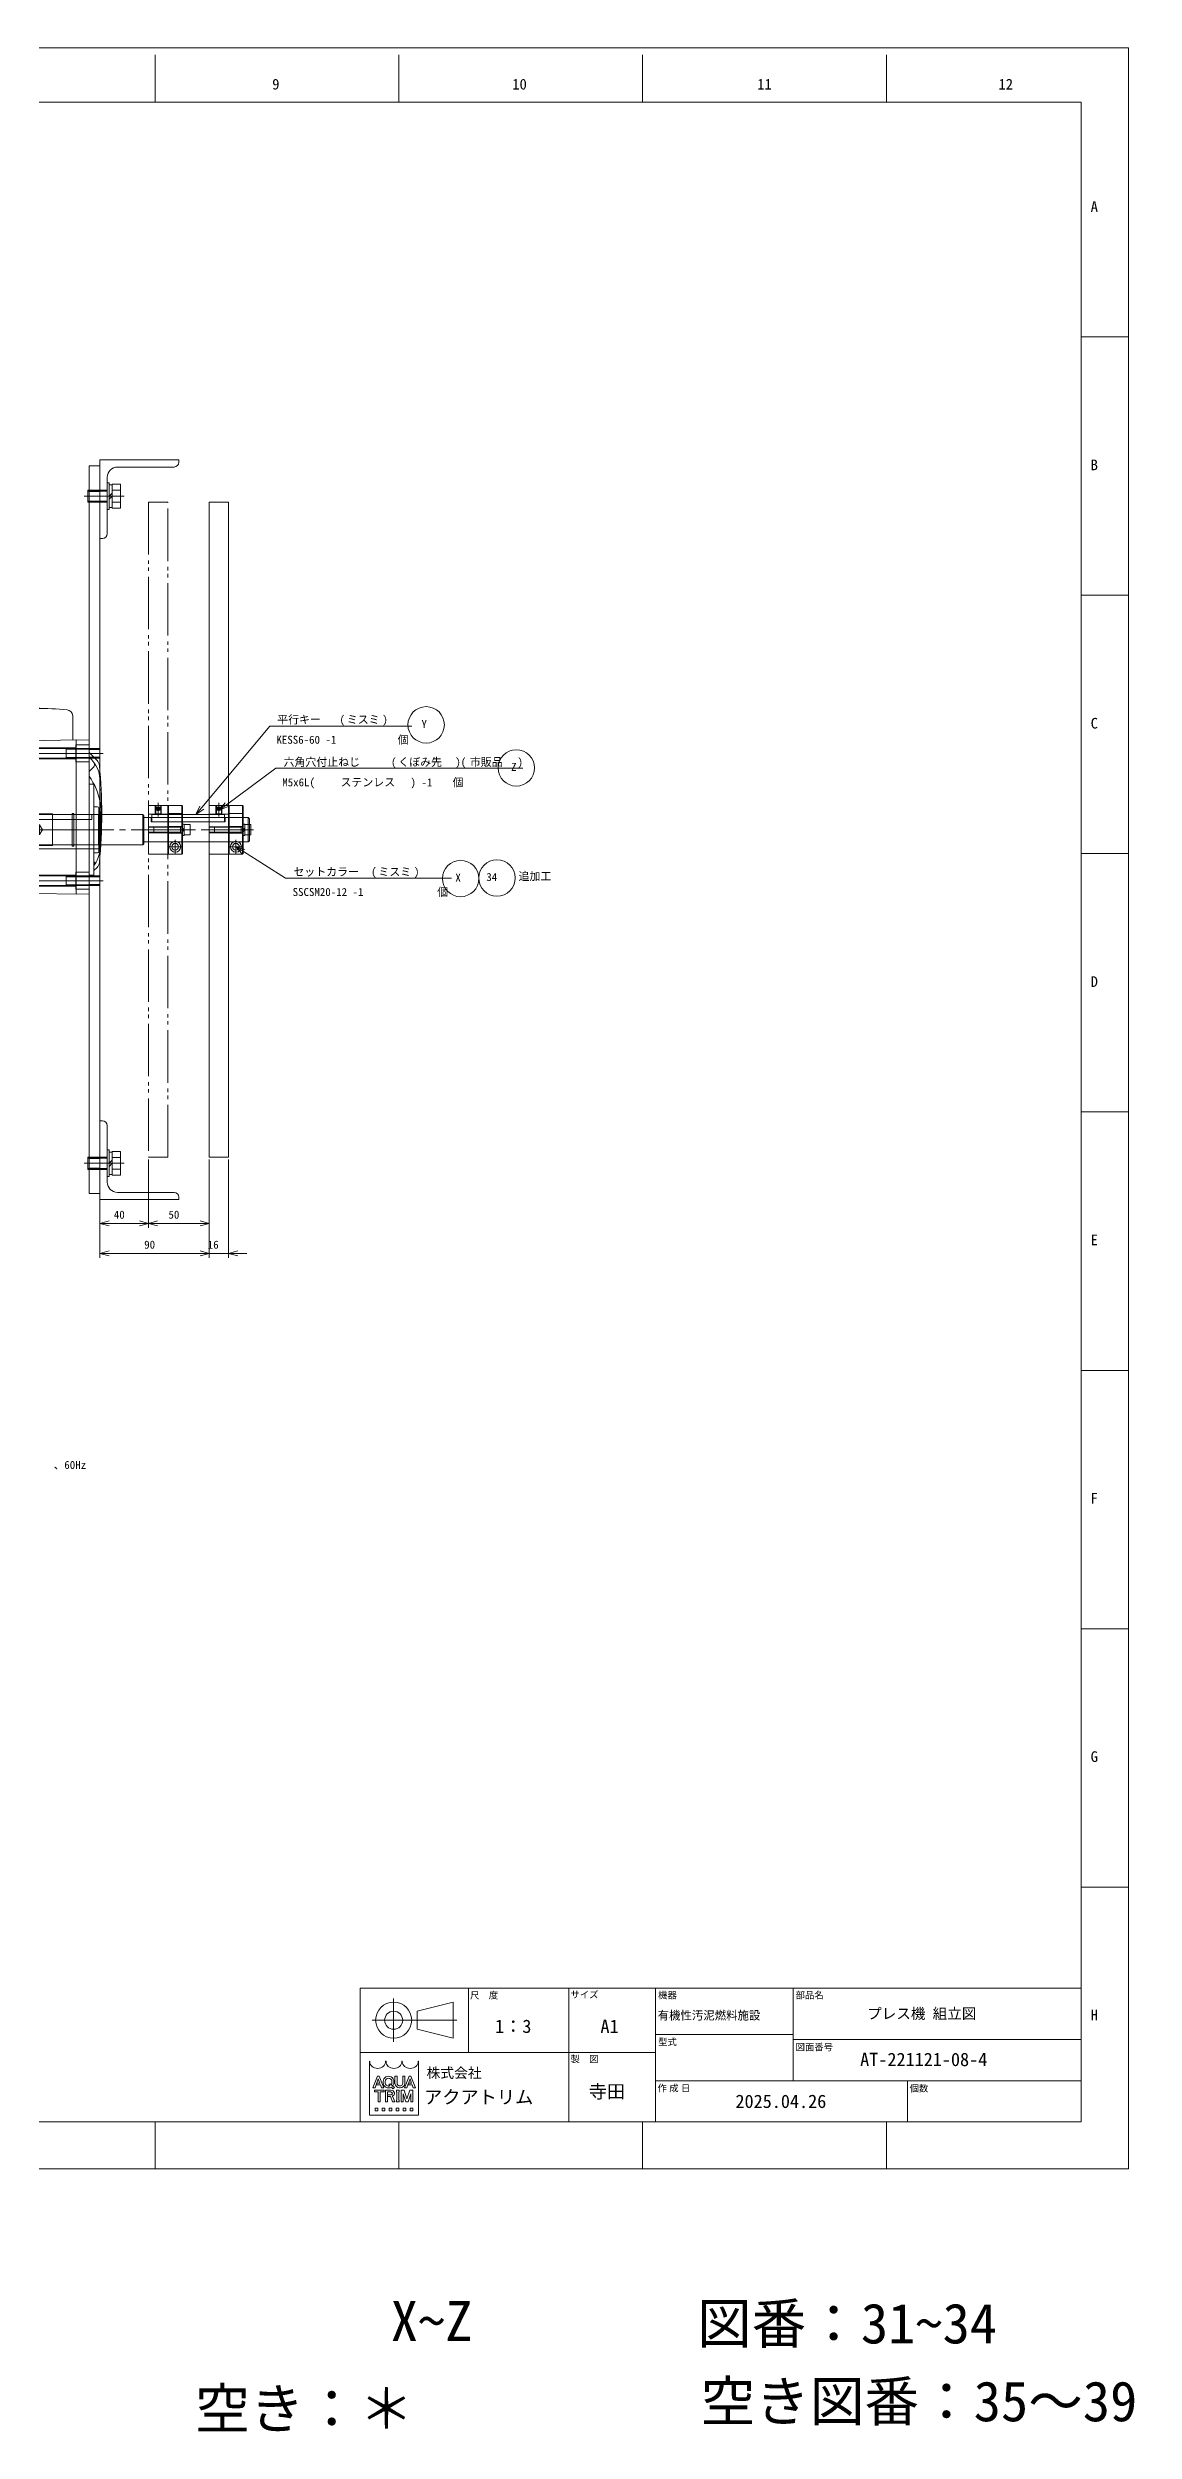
# Model space of a CAD drawing. Units: millimetres at full size. Extents: x -24503 to 24503, y -7436 to 7436.
# Drawn here: x -465 to 431, y 238 to 2203 of the extents above; entities that cross this region are included whole.
import ezdxf
from ezdxf.enums import TextEntityAlignment as Align

# ---------------------------------------------------------------- set-up
doc = ezdxf.new("R2010")
doc.units = ezdxf.units.MM
doc.header["$LTSCALE"] = 4.8
doc.linetypes.add('CHAIN2', pattern=[12, 9, -1, 1, -1])
doc.linetypes.add('DOUBLE_CHAIN2', pattern=[12.8, 9, -1, 0.6, -0.6, 0.6, -1])
for name, color, linetype, lineweight in [('0-0_90_FRAME', 2, 'Continuous', 9), ('0-1_91_BLANK', 6, 'Continuous', 9), ('0-2_08_DIM', 3, 'Continuous', 9), ('0-3_06_PHANTOM', 7, 'DOUBLE_CHAIN2', 9), ('0-4_0', 2, 'Continuous', 9), ('0-6_05_CENTER', 2, 'CHAIN2', 9), ('0-7_04_HIDDEN', 7, 'Continuous', 9), ('0-8_10_DRAFT', 1, 'Continuous', 9)]:
    doc.layers.add(name, color=color, linetype=linetype, lineweight=lineweight)
doc.layers.add('0-9_07_TEXT', color=2, linetype='Continuous')
doc.styles.add('ＭＳ ゴシック', font='')
doc.styles.add('ＭＳ Ｐゴシック', font='')
doc.styles.get('ＭＳ ゴシック').set_extended_font_data('MS Gothic')
doc.styles.get('ＭＳ Ｐゴシック').set_extended_font_data('MS PGothic')

# ---------------------------------------------------------------- blocks, each defined once
blk = doc.blocks.new('GM-SHYF-RH 0.2kW、1／30、200V、60Hzc_1_1')
at = {"layer": '0-4_0'}
for p, q in [((18.5, 52.991), (8, 52.808)), ((8, 52.808), (8, -73.808)), ((18.5, 53.009), (18.5, 48.5)), ((18.5, 53), (85.5, 51.831)), ((18.5, -64.887), (18.5, 49.509)), ((85.5, 51.831), (95, 51.831)), ((95, -59.282), (95, 51.831)), ((4, 33.687), (1.411, 31.098)), ((4, 37.5), (4, -37.5)), ((4, 37.5), (8, 37.5)), ((99, 33.687), (101.589, 31.098)), ((-2, 6.5), (-2, -32.5)), ((0, -18), (0, 18)), ((1, 19), (4, 19)), ((102, 19), (99, 19)), ((103, -18), (103, 18)), ((105, -32.5), (105, 7.009)), ((1, -19), (4, -19)), ((102, -19), (99, -19)), ((4, -37.5), (8, -37.5)), ((95, -37.491), (99, -37.491)), ((8, -63.687), (1.411, -57.098)), ((8, -48.015), (4.346, -51.668)), ((95, -48.015), (98.654, -51.668)), ((95, -63.687), (101.589, -57.098)), ((19.25, -74.004), (8, -73.808)), ((18.5, -74.017), (18.5, -64.887)), ((18.5, -74.017), (18.5, -69.509)), ((18.5, -74.017), (85.5, -72.848)), ((21.5, -73.965), (21.5, -93.939)), ((81.5, -72.918), (81.5, -93.939)), ((54, -99.99), (54, -100.5))]:
    blk.add_line(p, q, dxfattribs=at)
for points in [[(95, 37.491), (99, 37.491), (99, -37.491)], [(85.5, -72.848), (95, -72.848), (95, -59.282)], [(49, -99.99), (49, -100.5), (54, -100.5)]]:
    blk.add_lwpolyline(points, dxfattribs=at)
for centre, radius, start, end in [((398.1, -13), 400.6, 174.25632, 180), ((24, 14.5), 25, 143.1301, 174.26983), ((6.078, 26.431), 6.6, 135, 174.25632), ((6.468, 27.79), 3, 145.3407, 214.6593), ((79, 14.5), 25, 5.73017, 36.8699), ((96.532, 27.79), 3, 325.3407, 34.6593), ((96.922, 26.431), 6.6, 5.74368, 45), ((-295.1, -13), 400.6, 0, 5.74368), ((-1.5, 6.5), 0.5, 90, 180), ((51.5, -13), 53.5, 164.28414, 215.60164), ((-1.5, 7.5), 0.5, 270, 0), ((399, 7), 400, 178.56802, 179.92847), ((1, 18), 1, 90, 180), ((51.5, -13), 53.5, 324.39836, 15.71586), ((102, 18), 1, 0, 90), ((-296, 7), 400, 0.053, 1.43198), ((104.5, 7.5), 0.5, 180, 270), ((104.5, 6.5), 0.5, 0, 90), ((398.1, -13), 400.6, 179.0703, 180), ((398.1, -13), 400.6, 180, 185.74368), ((398.1, 0), 400.6, 180.9297, 182.86294), ((1, -18), 1, 180, 270), ((102, -18), 1, 270, 0), ((-295.1, 0), 400.6, 357.13706, 359.0703), ((-1.5, -32.5), 0.5, 180, 270), ((-1.5, -33.5), 0.5, 0, 90), ((399, -33), 400, 180.07153, 180.85954), ((24, -40.5), 25, 176.56135, 230.20818), ((-295.1, -13), 400.6, 354.25632, 357.13706), ((-296, -33), 400, 358.56802, 359.92847), ((104.5, -33.5), 0.5, 90, 180), ((104.5, -32.5), 0.5, 270, 0), ((6.078, -52.431), 6.6, 185.74368, 225), ((6.468, -53.79), 3, 135, 217.16252), ((8.408, -56.021), 3, 224.86958, 262.17814), ((79, -40.5), 25, 309.79182, 354.26983), ((94.592, -56.021), 3, 277.82186, 315.13042), ((96.532, -53.79), 3, 322.83748, 45), ((96.922, -52.431), 6.6, 315, 354.25632), ((26.5, -93.939), 5, 180, 265.13859), ((76.5, -93.939), 5, 274.86141, 0), ((51.5, 200), 300, 265.13859, 274.86141)]:
    blk.add_arc(centre, radius, start, end, dxfattribs=at)
at = {"layer": '0-6_05_CENTER'}
for p, q in [((4.75, 42), (98.25, 42)), ((51.5, -103.882), (51.5, 55.941)), ((-7.647, 0), (110.647, 0)), ((4.75, -63), (98.25, -63))]:
    blk.add_line(p, q, dxfattribs=at)
at = {"layer": '0-7_04_HIDDEN', "color": 2}
for p, q in [((8, 49), (19, 49)), ((19, 35), (19, 49)), ((19, 46.5), (84, 46.5)), ((84, 35), (84, 49)), ((95, 49), (84, 49)), ((8, 35), (19, 35)), ((19, 37.5), (84, 37.5)), ((95, 35), (84, 35)), ((0, 15.8), (103, 15.8)), ((0, 12.5), (20.65, 12.5)), ((20.65, 13.5), (22, 13.5)), ((20.65, -13.5), (20.65, 13.5)), ((22, -13.5), (22, 13.5)), ((22, 12.5), (38, 12.5)), ((38, -13), (38, 13)), ((38, 13), (65, 13)), ((65, -13), (65, 13)), ((65, 12.5), (81, 12.5)), ((81, 13.5), (82.35, 13.5)), ((81, -13.5), (81, 13.5)), ((82.35, -13.5), (82.35, 13.5)), ((82.35, 12.5), (103, 12.5)), ((0, -12.5), (20.65, -12.5)), ((20.65, -13.5), (22, -13.5)), ((22, -12.5), (38, -12.5)), ((38, -13), (65, -13)), ((65, -12.5), (81, -12.5)), ((81, -13.5), (82.35, -13.5)), ((82.35, -12.5), (103, -12.5)), ((8, -56), (19, -56)), ((19, -70), (19, -56)), ((19, -58.5), (84, -58.5)), ((95, -56), (84, -56)), ((84, -70), (84, -56)), ((8, -70), (19, -70)), ((19, -67.5), (84, -67.5)), ((95, -70), (84, -70))]:
    blk.add_line(p, q, dxfattribs=at)
at = {"layer": '0-8_10_DRAFT'}
blk.add_line((59.408, -13), (43.908, -13), dxfattribs=at)
blk = doc.blocks.new('A$C05FE0EC2_2_1_1')
at = {"layer": '0-7_04_HIDDEN'}
for p, q in [((-11, 1.5), (11, 1.5)), ((-11, 1.5), (-11, 0)), ((-11, 0), (11, 0)), ((-9.815, 11), (9.815, 11)), ((-9.815, 4), (-9.815, 11)), ((9.815, 4), (-9.815, 4)), ((-9.25, 4), (-9.25, 1.5)), ((-5, -16), (-5, 0)), ((-4.908, 4), (-4.908, 11)), ((-4.188, -16), (-4.188, 0)), ((0, 1.5), (-2.5, 4)), ((0, 4), (2.5, 1.5)), ((4.188, -16), (4.188, 0)), ((4.907, 4), (4.907, 11)), ((5, -16), (5, 0)), ((9.25, 1.5), (9.25, 4)), ((9.815, 4), (9.815, 11)), ((11, 0), (11, 1.5)), ((-5, -16), (5, -16))]:
    blk.add_line(p, q, dxfattribs=at)
at = {"layer": '0-7_04_HIDDEN', "linetype": 'CHAIN2'}
blk.add_line((0, -19), (0, 14), dxfattribs=at)
at = {"layer": '0-8_10_DRAFT', "style": 'ＭＳ ゴシック', "width": 1.8}
blk.add_text('BT-M10x20L,SW,PW', height=0.2199, dxfattribs=at).set_placement((5.157, 10.658), align=Align.BOTTOM_LEFT)
blk = doc.blocks.new('A$C6AFA1BC6_1_1')
at = {"layer": '0-7_04_HIDDEN'}
for p, q in [((6.5, 0), (-6.5, 0)), ((-4, -85), (-4, 0)), ((4, -85), (4, 0)), ((-4, -57), (4, -57)), ((-3.323, -85), (-3.323, -57)), ((3.323, -85), (3.323, -57)), ((-4, -85), (4, -85))]:
    blk.add_line(p, q, dxfattribs=at)
at = {"layer": '0-7_04_HIDDEN', "linetype": 'CHAIN2'}
blk.add_line((0, -86.5), (0, 9.5), dxfattribs=at)
at = {"layer": '0-7_04_HIDDEN'}
blk.add_lwpolyline([(6.5, 0), (6.5, 8), (-6.5, 8), (-6.5, 0)], dxfattribs=at)
at = {"layer": '0-8_10_DRAFT', "style": 'ＭＳ ゴシック', "width": 1.9}
blk.add_text('CS-M8x85L', height=0.2199, dxfattribs=at).set_placement((3.561, 7.658), align=Align.BOTTOM_LEFT)
blk = doc.blocks.new('RTWS25b_1_1')
at = {"layer": '0-4_0'}
for points in [[(0, 13.5), (-1.2, 13.5), (-1.2, 10.5), (0, 10.5)], [(0, -13.5), (-1.2, -13.5), (-1.2, -10.5), (0, -10.5)]]:
    blk.add_lwpolyline(points, close=True, dxfattribs=at)
at = {"layer": '0-8_10_DRAFT'}
blk.add_line((0, 0), (-1.2, 0), dxfattribs=at)
blk = doc.blocks.new('A$C606D4CA3_1_1')
at = {"layer": '0-7_04_HIDDEN'}
for p, q in [((-11, 1.5), (11, 1.5)), ((-11, 1.5), (-11, 0)), ((-11, 0), (11, 0)), ((-9.25, 4), (-9.25, 1.5)), ((-9.25, 4), (9.25, 4)), ((-5, -26), (-5, 0)), ((-4.188, -26), (-4.188, 0)), ((0, 1.5), (-2.5, 4)), ((0, 4), (2.5, 1.5)), ((4.188, -26), (4.188, 0)), ((5, -26), (5, 0)), ((9.25, 1.5), (9.25, 4)), ((11, 0), (11, 1.5)), ((-5, -26), (5, -26))]:
    blk.add_line(p, q, dxfattribs=at)
at = {"layer": '0-7_04_HIDDEN', "linetype": 'CHAIN2'}
blk.add_line((0, -27.5), (0, 15.5), dxfattribs=at)
at = {"layer": '0-7_04_HIDDEN'}
blk.add_lwpolyline([(8, 4), (8, 14), (-8, 14), (-8, 4)], dxfattribs=at)
at = {"layer": '0-8_10_DRAFT', "style": 'ＭＳ ゴシック', "width": 1.85}
blk.add_text('CS-M10x30L,SW,PW', height=0.2199, dxfattribs=at).set_placement((3.079, 13.658), align=Align.BOTTOM_LEFT)
blk = doc.blocks.new('FWSSS-D24-V10.0-T8.0a_1_1')
at = {"layer": '0-4_0'}
for points in [[(0, 12), (-5, 12), (-5, 5), (0, 5)], [(0, -12), (-5, -12), (-5, -5), (0, -5)]]:
    blk.add_lwpolyline(points, close=True, dxfattribs=at)
at = {"layer": '0-8_10_DRAFT'}
blk.add_line((-5, 0), (0, 0), dxfattribs=at)
blk = doc.blocks.new('A$C29BA2C56_1_1')
at = {"layer": '0-4_0', "color": 134}
blk.add_lwpolyline([(-9, -25), (0, -25), (0, 575), (-9, 575)], close=True, dxfattribs=at)
at = {"layer": '0-6_05_CENTER'}
for p, q in [((-12.388, 550), (3.388, 550)), ((-12.388, 0), (3.388, 0))]:
    blk.add_line(p, q, dxfattribs=at)
at = {"layer": '0-6_05_CENTER', "color": 1}
for p, q in [((-11.715, 338), (2.715, 338)), ((-11.715, 233), (2.715, 233))]:
    blk.add_line(p, q, dxfattribs=at)
at = {"layer": '0-7_04_HIDDEN'}
for p, q in [((-9, 555), (0, 555)), ((-9, 554), (0, 554)), ((-9, 546), (0, 546)), ((-9, 545), (0, 545)), ((-9, 5), (0, 5)), ((-9, 4), (0, 4)), ((-9, -4), (0, -4)), ((-9, -5), (0, -5))]:
    blk.add_line(p, q, dxfattribs=at)
at = {"layer": '0-7_04_HIDDEN', "color": 1}
for p, q in [((-9, 342), (0, 342)), ((-9, 341.25), (0, 341.25)), ((-9, 334.75), (0, 334.75)), ((-9, 334), (0, 334)), ((-9, 237), (0, 237)), ((-9, 236.25), (0, 236.25)), ((-9, 229.75), (0, 229.75)), ((-9, 229), (0, 229))]:
    blk.add_line(p, q, dxfattribs=at)
at = {"layer": '0-8_10_DRAFT'}
blk.add_line((0, 275), (-9, 275), dxfattribs=at)
blk = doc.blocks.new('A$C685D21B0_1_1')
at = {"layer": '0-4_0', "color": 134}
for p, q in [((2, -12.5), (2, 12.5)), ((75.65, 12.5), (75.65, -12.5)), ((75.65, 11.95), (77, 11.95)), ((77, 12.5), (77, -12.5)), ((112, -12.5), (112, 12.5)), ((199, -10), (199, 10)), ((75.65, -11.95), (77, -11.95))]:
    blk.add_line(p, q, dxfattribs=at)
for points in [[(75.65, -12.5), (2, -12.5), (0, -10.5), (0, 10.5), (2, 12.5), (75.65, 12.5)], [(77, 12.5), (112, 12.5), (113, 11.5), (113, -11.5), (112, -12.5), (77, -12.5)], [(113, -10), (199, -10), (200, -9), (200, 9), (199, 10), (113, 10)]]:
    blk.add_lwpolyline(points, dxfattribs=at)
at = {"layer": '0-6_05_CENTER'}
blk.add_line((203.412, 0), (-5, 0), dxfattribs=at)
at = {"layer": '0-7_04_HIDDEN'}
for p, q in [((0, 5), (20, 5)), ((0, 4), (27, 4)), ((20, 5), (20, -5)), ((27, 4), (27, -4)), ((29.309, 0), (27, 4)), ((27, -4), (29.309, 0)), ((0, -4), (27, -4)), ((0, -5), (20, -5)), ((180, -6.5), (180, -10))]:
    blk.add_line(p, q, dxfattribs=at)
for points in [[(0, -8.5), (70, -8.5), (70, -12.5)], [(180, -6.5), (119, -6.5), (119, -10)]]:
    blk.add_lwpolyline(points, dxfattribs=at)
blk = doc.blocks.new('STWS25a_1_1')
at = {"layer": '0-4_0'}
for points in [[(0, 11.95), (-1.2, 11.95), (-1.2, 15.05), (0, 15.05)], [(0, -11.95), (-1.2, -11.95), (-1.2, -15.05), (0, -15.05)]]:
    blk.add_lwpolyline(points, close=True, dxfattribs=at)
at = {"layer": '0-8_10_DRAFT'}
blk.add_line((-1.2, 0), (0, 0), dxfattribs=at)
blk = doc.blocks.new('KESS6-60b_1_1')
at = {"layer": '0-4_0'}
blk.add_lwpolyline([(0, 6), (60, 6), (60, 0), (0, 0)], close=True, dxfattribs=at)
blk = doc.blocks.new('SCSM 20-12b_1_1')
at = {"layer": '0-4_0'}
for p, q in [((0, 19.5), (0.5, 20)), ((0.5, 20), (0.5, -20)), ((0.5, 20), (11.5, 20)), ((11.5, 20), (11.5, -20)), ((11.5, 20), (12, 19.5)), ((0, 19.5), (0, -19.5)), ((12, 19.5), (12, -19.5)), ((0.5, -20), (0, -19.5)), ((11.5, -20), (12, -19.5)), ((0.5, -20), (11.5, -20))]:
    blk.add_line(p, q, dxfattribs=at)
for radius in [4.5, 2.75]:
    blk.add_circle((6, -14), radius, dxfattribs=at)
at = {"layer": '0-6_05_CENTER'}
for p, q in [((0.25, -14), (11.75, -14)), ((6, -8.25), (6, -19.75))]:
    blk.add_line(p, q, dxfattribs=at)
at = {"layer": '0-7_04_HIDDEN', "color": 2}
for p, q in [((0, 13.5), (12, 13.5)), ((0.5, 10), (0, 10.5)), ((0, 2.75), (12, 2.75)), ((0.5, 10), (11.5, 10)), ((12, 10.5), (11.5, 10)), ((0, -2.75), (12, -2.75)), ((0, -10.5), (0.5, -10)), ((0.5, -10), (11.5, -10)), ((11.5, -10), (12, -10.5)), ((11.625, -10.125), (11.625, -10.125)), ((11.75, -10.25), (11.75, -10.25))]:
    blk.add_line(p, q, dxfattribs=at)
at = {"layer": '0-8_10_DRAFT'}
blk.add_line((0, 0), (12, 0), dxfattribs=at)
blk = doc.blocks.new('A$C0D3A3B7B_1_1')
at = {"layer": '0-4_0', "color": 134}
blk.add_lwpolyline([(0, 20), (16, 20), (16, -20), (0, -20)], close=True, dxfattribs=at)
at = {"layer": '0-6_05_CENTER'}
for p, q in [((8, 10.837), (8, 22.068)), ((18.053, 0), (-2.053, 0))]:
    blk.add_line(p, q, dxfattribs=at)
at = {"layer": '0-7_04_HIDDEN'}
for p, q in [((5.5, 20), (5.5, 12.8)), ((6, 20), (6, 12.8)), ((10, 20), (10, 12.8)), ((10.5, 20), (10.5, 12.8)), ((16, 12.8), (0, 12.8)), ((16, 10), (0, 10)), ((16, 2.5), (0, 2.5)), ((16, 2), (0, 2)), ((16, -2), (0, -2)), ((16, -2.5), (0, -2.5)), ((16, -10), (0, -10))]:
    blk.add_line(p, q, dxfattribs=at)
at = {"layer": '0-8_10_DRAFT'}
blk.add_line((16, 0), (0, 0), dxfattribs=at)
blk = doc.blocks.new('A$C121A4B89_1_1')
at = {"layer": '0-4_0', "color": 134}
for p, q in [((-4.6, 1.3), (-4.6, 0)), ((-4.6, 1.3), (4.6, 1.3)), ((-4.6, 0), (4.6, 0)), ((-2.5, -23.7), (-2.5, 0)), ((0, 0), (-1.3, 1.3)), ((0, 1.3), (1.3, 0)), ((2.5, -23.7), (2.5, 0)), ((4.6, 0), (4.6, 1.3)), ((-2.5, -1.7), (2.5, -1.7)), ((-2.067, -23.7), (-2.067, -1.7)), ((2.067, -23.7), (2.067, -1.7)), ((-2.5, -23.7), (2.5, -23.7))]:
    blk.add_line(p, q, dxfattribs=at)
at = {"layer": '0-4_0', "color": 134, "linetype": 'CHAIN2'}
blk.add_line((0, -25.2), (0, 7.8), dxfattribs=at)
at = {"layer": '0-4_0', "color": 134}
blk.add_lwpolyline([(4.25, 1.3), (4.25, 6.3), (-4.25, 6.3), (-4.25, 1.3)], dxfattribs=at)
at = {"layer": '0-8_10_DRAFT', "style": 'ＭＳ ゴシック', "width": 1.85}
blk.add_text('CS-M5x25L,SW', height=0.2199, dxfattribs=at).set_placement((0.584, 5.958), align=Align.BOTTOM_LEFT)
blk = doc.blocks.new('MSSF5-6b_1_1')
at = {"layer": '0-4_0', "linetype": 'CHAIN2'}
blk.add_line((-7, 0), (1.15, 0), dxfattribs=at)
at = {"layer": '0-4_0'}
for p, q in [((-6, 2.067), (-5.567, 2.5)), ((-6, 2.067), (-0.317, 2.067)), ((-6, 2.067), (-6, -2.067)), ((-6, 1.443), (-4, 1.443)), ((-6, 0.722), (-4, 0.722)), ((-5.567, 2.5), (-0.75, 2.5)), ((-5.567, -2.5), (-5.567, 2.5)), ((-4, 1.443), (-3.167, 0)), ((-4, 1.443), (-4, -1.443)), ((-4, -1.443), (-3.167, 0)), ((-0.75, 2.5), (0, 1.75)), ((-0.75, -2.5), (-0.75, 2.5)), ((0, 1.75), (0, -1.75)), ((-6, -0.722), (-4, -0.722)), ((-6, -1.443), (-4, -1.443)), ((-6, -2.067), (-0.317, -2.067)), ((-6, -2.067), (-5.567, -2.5)), ((-5.567, -2.5), (-0.75, -2.5)), ((-3.687, -2.067), (-3.687, -2.067)), ((-1.375, -2.067), (-1.375, -2.067)), ((-0.75, -2.5), (0, -1.75))]:
    blk.add_line(p, q, dxfattribs=at)
blk = doc.blocks.new('A$C393861A3_1_1')
at = {"layer": '0-3_06_PHANTOM'}
for name, p, rotation in [('A$C0D3A3B7B_1_1', (0, 0), 270), ('SCSM 20-12b_1_1', (0, -16), 270), ('A$C121A4B89_1_1', (0, -28), 180)]:
    blk.add_blockref(name, p, dxfattribs=dict(at, rotation=rotation))
at = {"layer": '0-7_04_HIDDEN', "xscale": -1}
blk.add_blockref('MSSF5-6b_1_1', (12.5, -8), dxfattribs=at)
blk = doc.blocks.new('A$C05D17ACF_1_1')
at = {"layer": '0-3_06_PHANTOM'}
blk.add_blockref('A$C393861A3_1_1', (0, -41), dxfattribs=at)
at = {"layer": '0-7_04_HIDDEN', "xscale": -1, "rotation": 90}
for name, p in [('A$C685D21B0_1_1', (0, 75.8)), ('STWS25a_1_1', (0, -1.2))]:
    blk.add_blockref(name, p, dxfattribs=at)
at = {"layer": '0-7_04_HIDDEN', "rotation": 270}
blk.add_blockref('KESS6-60b_1_1', (6.5, -43.7), dxfattribs=at)
at = {"layer": '0-7_04_HIDDEN'}
blk.add_blockref('A$C393861A3_1_1', (0, -91), dxfattribs=at)
blk = doc.blocks.new('A$C402B3D07_1_1')
at = {"layer": '0-7_04_HIDDEN'}
for p, q in [((0, 0), (-65, 0)), ((-65, -2), (-65, 0)), ((0, 0), (0, -65)), ((-61, -6), (-14.5, -6)), ((-6, -14.5), (-6, -61)), ((-2, -65), (0, -65))]:
    blk.add_line(p, q, dxfattribs=at)
for centre, radius, start, end in [((-61, -2), 4, 180, 270), ((-14.5, -14.5), 8.5, 0, 90), ((-2, -61), 4, 180, 270)]:
    blk.add_arc(centre, radius, start, end, dxfattribs=at)
blk = doc.blocks.new('A$C2EBD5C33_1_1')
at = {"layer": '0-3_06_PHANTOM'}
blk.add_lwpolyline([(40, -270), (56, -270), (56, 270), (40, 270)], close=True, dxfattribs=at)
at = {"layer": '0-4_0', "color": 134}
blk.add_lwpolyline([(90, -270), (106, -270), (106, 270), (90, 270)], close=True, dxfattribs=at)
at = {"layer": '0-4_0'}
for name, p in [('A$C29BA2C56_1_1', (0, -275)), ('FWSSS-D24-V10.0-T8.0a_1_1', (-83.2, 0)), ('RTWS25b_1_1', (-82, 0))]:
    blk.add_blockref(name, p, dxfattribs=at)
at = {"layer": '0-4_0', "xscale": -1}
blk.add_blockref('A$C402B3D07_1_1', (0, 305.054), dxfattribs=at)
at = {"layer": '0-4_0'}
for name, p, rotation in [('A$C05FE0EC2_2_1_1', (6, 275), 270), ('GM-SHYF-RH 0.2kW、1／30、200V、60Hzc_1_1', (-1, 0), 180), ('A$C05D17ACF_1_1', (-1, 0), 90), ('A$C402B3D07_1_1', (0, -304.946), 180), ('A$C05FE0EC2_2_1_1', (6, -275), 270)]:
    blk.add_blockref(name, p, dxfattribs=dict(at, rotation=rotation))
at = {"layer": '0-7_04_HIDDEN', "rotation": 90}
for name, p in [('A$C6AFA1BC6_1_1', (-85, 63)), ('A$C606D4CA3_1_1', (-88.2, 0)), ('A$C6AFA1BC6_1_1', (-85, -42))]:
    blk.add_blockref(name, p, dxfattribs=at)
blk = doc.blocks.new('_Open30')
at = {"layer": '0-2_08_DIM'}
blk.add_line((0, 0), (-1, 0), dxfattribs=at)
blk.add_lwpolyline([(-1, 0.26795), (0, 0), (-1, -0.26795)], dxfattribs=at)
blk = doc.blocks.new('AM_BALLOON1')
at = {"layer": '0-2_08_DIM'}
blk.add_circle((0, 0), 5, dxfattribs=at)

msp = doc.modelspace()

# ---------------------------------------------------------------- linework, layer by layer
at = {"layer": '0-0_90_FRAME'}
for p, q in [((-376.12, 2158.532), (-376.12, 2197.417)), ((-175.32, 2158.532), (-175.32, 2197.417)), ((25.481, 2158.532), (25.481, 2197.417)), ((226.281, 2158.532), (226.281, 2197.417)), ((425.755, 1964.926), (386.869, 1964.926)), ((425.755, 1751.934), (386.869, 1751.934)), ((425.755, 1538.942), (386.869, 1538.942)), ((425.755, 1112.959), (386.869, 1112.959)), ((425.755, 899.967), (386.869, 899.967)), ((425.755, 686.976), (386.869, 686.976)), ((-193.099, 530.931), (-191.506, 530.931)), ((-187.884, 521.371), (-191.506, 530.931)), ((-178.568, 525.204), (-178.568, 530.931)), ((-176.839, 530.931), (-178.568, 530.931)), ((-176.839, 525.552), (-176.839, 530.931)), ((-170.499, 525.204), (-170.499, 530.931)), ((-166.974, 530.931), (-165.381, 530.931)), ((-161.759, 521.371), (-165.381, 530.931)), ((-196.721, 521.325), (-196.721, 521.371)), ((-196.721, 521.325), (-194.997, 521.325)), ((-195.475, 519.404), (-187.598, 519.404)), ((-195.475, 519.404), (-195.475, 518.059)), ((-195.475, 518.059), (-192.593, 518.059)), ((-194.997, 521.325), (-192.302, 528.892)), ((-194.056, 523.858), (-193.536, 525.318)), ((-194.056, 523.858), (-190.51, 523.858)), ((-193.536, 525.318), (-191.03, 525.318)), ((-192.401, 509.798), (-192.401, 517.867)), ((-191.03, 525.318), (-192.302, 528.892)), ((-190.672, 509.798), (-190.672, 517.867)), ((-190.48, 518.059), (-187.598, 518.059)), ((-188.293, 526.705), (-188.293, 525.552)), ((-187.884, 521.325), (-187.884, 521.371)), ((-187.598, 519.404), (-187.598, 518.059)), ((-186.692, 526.592), (-186.692, 525.669)), ((-186.503, 519.404), (-186.503, 509.798)), ((-186.503, 519.404), (-182.084, 519.404)), ((-184.774, 518.059), (-181.854, 518.059)), ((-184.716, 514.35), (-184.716, 515.695)), ((-184.716, 515.695), (-181.854, 515.695)), ((-184.716, 514.35), (-182.83, 514.35)), ((-183.502, 523.872), (-182.651, 524.776)), ((-183.502, 523.872), (-182.718, 523.109)), ((-182.651, 524.776), (-179.093, 521.844)), ((-182.117, 513.869), (-180.654, 509.798)), ((-181.626, 523.976), (-180.388, 522.956)), ((-181.541, 521.963), (-180.205, 520.663)), ((-181.057, 526.592), (-181.057, 525.669)), ((-180.446, 513.929), (-178.791, 509.875)), ((-180.205, 520.663), (-179.093, 521.844)), ((-179.456, 526.705), (-179.456, 525.552)), ((-177.334, 519.404), (-175.221, 519.404)), ((-177.334, 519.404), (-177.334, 518.059)), ((-177.334, 509.798), (-177.334, 511.143)), ((-177.142, 511.335), (-177.142, 517.867)), ((-175.413, 511.335), (-175.413, 517.867)), ((-175.221, 519.404), (-175.221, 518.059)), ((-174.245, 521.325), (-174.821, 521.325)), ((-173.49, 519.404), (-170.981, 519.404)), ((-169.551, 509.798), (-171.762, 516.522)), ((-168.687, 512.427), (-170.981, 519.404)), ((-170.596, 521.325), (-170.596, 521.371)), ((-170.596, 521.325), (-168.872, 521.325)), ((-168.872, 521.325), (-166.177, 528.892)), ((-168.687, 512.427), (-166.393, 519.404)), ((-167.931, 523.858), (-167.411, 525.318)), ((-167.931, 523.858), (-164.385, 523.858)), ((-167.822, 509.798), (-165.611, 516.522)), ((-167.411, 525.318), (-164.905, 525.318)), ((-163.882, 519.404), (-166.393, 519.404)), ((-164.905, 525.318), (-166.177, 528.892)), ((-161.759, 521.325), (-161.759, 521.371)), ((-376.12, 454.658), (-376.12, 493.37)), ((-194.994, 504.767), (-194.994, 502.462)), ((-192.401, 509.798), (-190.672, 509.798)), ((-189.23, 504.767), (-189.23, 502.462)), ((-183.466, 504.767), (-183.466, 502.462)), ((-180.654, 509.798), (-178.791, 509.798)), ((-178.791, 509.875), (-178.791, 509.798)), ((-177.703, 504.767), (-177.703, 502.462)), ((-175.32, 454.658), (-175.32, 493.37)), ((-171.939, 504.767), (-171.939, 502.462)), ((-169.551, 509.798), (-167.822, 509.798)), ((-163.87, 504.767), (-163.87, 502.462)), ((25.481, 454.658), (25.481, 493.37)), ((226.281, 454.658), (226.281, 493.37))]:
    msp.add_line(p, q, dxfattribs=at)
at = {"layer": '0-0_90_FRAME', "color": 6}
msp.add_line((425.755, 1325.951), (386.869, 1325.951), dxfattribs=at)
at = {"layer": '0-0_90_FRAME', "color": 134}
for p, q in [((-179.658, 559.346), (-179.658, 594.986)), ((-118.031, 550.648), (-118.031, 603.684)), ((-35.295, 493.37), (-35.295, 603.684)), ((36.191, 493.37), (36.191, 603.684)), ((149.476, 603.684), (149.476, 527.313)), ((-197.478, 577.166), (-127.683, 577.166)), ((36.191, 550.648), (-207.131, 550.648)), ((36.191, 565.498), (149.476, 565.498)), ((149.476, 561.256), (386.869, 561.256)), ((36.191, 527.313), (386.869, 527.313)), ((243.598, 527.313), (243.598, 493.37))]:
    msp.add_line(p, q, dxfattribs=at)
at = {"layer": '0-0_90_FRAME', "color": 6}
msp.add_lwpolyline([(-1942.31, 493.37), (386.869, 493.37), (386.869, 2158.532), (-1942.31, 2158.532)], close=True, dxfattribs=at)
at = {"layer": '0-0_90_FRAME', "color": 134}
for points in [[(-207.131, 493.37), (386.869, 493.37), (386.869, 603.684), (-207.131, 603.684)], [(-160.353, 584.591), (-130.653, 592.016), (-130.653, 562.316), (-160.353, 569.741)]]:
    msp.add_lwpolyline(points, close=True, dxfattribs=at)
at = {"layer": '0-0_90_FRAME'}
for points in [[(-159.259, 543.383), (-159.259, 499.004), (-199.604, 499.004), (-199.604, 543.383)], [(-196.721, 521.325), (-196.721, 521.371), (-193.099, 530.931)], [(-172.228, 525.552), (-172.228, 530.931), (-170.499, 530.931)], [(-170.596, 521.325), (-170.596, 521.371), (-166.974, 530.931)], [(-187.884, 521.325), (-189.608, 521.325), (-190.51, 523.858)], [(-186.503, 509.798), (-184.774, 509.798), (-184.774, 518.059)], [(-177.334, 509.798), (-175.221, 509.798), (-175.221, 511.143)], [(-173.49, 519.404), (-173.49, 509.798), (-171.76, 509.798), (-171.762, 516.522)], [(-165.611, 516.522), (-165.611, 509.798), (-163.882, 509.798), (-163.882, 519.404)], [(-161.759, 521.325), (-163.483, 521.325), (-164.385, 523.858)], [(-194.994, 504.767), (-192.688, 504.767), (-192.688, 502.462), (-194.994, 502.462)], [(-189.23, 504.767), (-186.925, 504.767), (-186.925, 502.462), (-189.23, 502.462)], [(-183.466, 504.767), (-181.161, 504.767), (-181.161, 502.462), (-183.466, 502.462)], [(-177.703, 504.767), (-175.397, 504.767), (-175.397, 502.462), (-177.703, 502.462)], [(-171.939, 504.767), (-169.634, 504.767), (-169.634, 502.462), (-171.939, 502.462)], [(-163.87, 504.767), (-166.176, 504.767), (-166.176, 502.462), (-163.87, 502.462)]]:
    msp.add_lwpolyline(points, dxfattribs=at)
at = {"layer": '0-0_90_FRAME', "color": 134}
for radius in [14.85, 7.425]:
    msp.add_circle((-179.658, 577.166), radius, dxfattribs=at)
at = {"layer": '0-0_90_FRAME'}
for centre, radius, start, end in [((-199.604, 543.191), 0.192, 0, 90), ((-186.156, 543.191), 0.192, 0, 180), ((-186.156, 543.191), 0.192, 0, 90), ((-172.708, 543.191), 0.192, 0, 180), ((-159.259, 543.191), 0.192, 90, 180), ((-192.593, 517.867), 0.192, 0, 90), ((-190.48, 517.867), 0.192, 90, 180), ((-182.83, 513.582), 0.768, 21.9283, 90), ((-181.895, 516.877), 1.183, 271.99706, 88.00294), ((-181.609, 513.453), 1.256, 22.27295, 58.55311), ((-174.506, 525.378), 4.065, 182.45003, 265.55526), ((-177.334, 517.867), 0.192, 0, 90), ((-177.334, 511.335), 0.192, 270, 0), ((-173.409, 525.507), 3.43, 179.25279, 218.96457), ((-174.533, 526.151), 3.198, 241.15773, 298.84227), ((-175.221, 517.867), 0.192, 90, 180), ((-175.221, 511.335), 0.192, 180, 270), ((-174.56, 525.378), 4.065, 274.44474, 357.54997), ((-175.658, 525.507), 3.43, 321.03543, 0.74721)]:
    msp.add_arc(centre, radius, start, end, dxfattribs=at)
for centre, major_axis, ratio, start_param, end_param in [((-192.88, 543.191), (-6.532, 0), 0.882353, 6.28318531, 9.42477796), ((-183.875, 526.705), (-4.419, 0), 0.956522, 3.14159265, 6.28318531), ((-179.432, 543.191), (-6.532, 0), 0.882353, 6.28318531, 9.42477796), ((-165.984, 543.191), (-6.532, 0), 0.882353, 6.28318531, 9.42477796), ((-183.875, 525.552), (-4.419, 0), 0.956522, 6.28318531, 8.41045586), ((-183.875, 526.592), (2.818, 0), 0.994718, 6.28318531, 9.42477796), ((-183.875, 525.665), (2.818, 0), 0.995036, 3.14159265, 5.13549259), ((-182.084, 516.877), (-3.101, 0), 0.81482, 1.94406945, 4.71238898), ((-183.875, 525.665), (2.818, 0), 0.995036, 5.63666712, 6.28318531), ((-183.875, 525.552), (-4.419, 0), 0.956522, 2.48020459, 3.14159265)]:
    msp.add_ellipse(centre, major_axis=major_axis, ratio=ratio, start_param=start_param, end_param=end_param, dxfattribs=at)
at = {"layer": '0-1_91_BLANK'}
msp.add_lwpolyline([(-2058.847, 454.658), (425.755, 454.658), (425.755, 2203.417), (-2058.847, 2203.417)], close=True, dxfattribs=at)
at = {"layer": '0-2_08_DIM', "color": 2}
for p, q in [((-280.549, 1644.102), (-164.652, 1644.102)), ((-275.715, 1609.42), (-73.325, 1609.42)), ((-267.624, 1518.6), (-132.013, 1518.6))]:
    msp.add_line(p, q, dxfattribs=at)
at = {"layer": '0-2_08_DIM', "color": 4}
for p, q in [((-381.615, 1286.762), (-381.615, 1230.404)), ((-381.615, 1286.762), (-381.615, 1230.404)), ((-331.615, 1286.762), (-331.615, 1205.67)), ((-331.615, 1286.762), (-331.615, 1205.67)), ((-331.615, 1286.762), (-331.615, 1230.404)), ((-315.615, 1286.762), (-315.615, 1205.67)), ((-421.615, 1256.762), (-421.615, 1205.67)), ((-421.615, 1256.762), (-421.615, 1230.404)), ((-414.115, 1234.154), (-389.115, 1234.154)), ((-339.115, 1234.154), (-374.115, 1234.154)), ((-339.115, 1209.42), (-414.115, 1209.42)), ((-339.115, 1209.42), (-346.615, 1209.42)), ((-331.615, 1209.42), (-315.615, 1209.42)), ((-308.115, 1209.42), (-300.615, 1209.42))]:
    msp.add_line(p, q, dxfattribs=at)
at = {"layer": '0-2_08_DIM', "color": 2}
for points in [[(-337.715, 1576.895), (-281.629, 1644.102), (-280.549, 1644.102)], [(-317.302, 1579.3), (-276.795, 1609.42), (-275.715, 1609.42)], [(-303.287, 1540.61), (-268.704, 1518.6), (-267.624, 1518.6)]]:
    msp.add_lwpolyline(points, dxfattribs=at)

# ---------------------------------------------------------------- block references
at = {"layer": '0-2_08_DIM'}
for name, p, xscale, yscale in [('AM_BALLOON1', (-152.889, 1645.122), 3, 3), ('AM_BALLOON1', (-78.622, 1609.647), 3, 3), ('AM_BALLOON1', (-124.527, 1518.433), 3, 3), ('AM_BALLOON1', (-94.526, 1518.893), 3, 3), ('_Open30', (-381.615, 1234.154), 7.5, 7.5), ('_Open30', (-331.615, 1234.154), 7.5, 7.5), ('_Open30', (-331.615, 1209.42), 7.5, 7.5), ('_Open30', (-331.615, 1209.42), 7.5, 7.5)]:
    msp.add_blockref(name, p, dxfattribs=dict(at, xscale=xscale, yscale=yscale))
at = {"layer": '0-2_08_DIM', "xscale": 7.5, "yscale": 7.5}
for p, rotation in [((-342.521, 1571.137), 230.154), ((-323.321, 1574.825), 216.63353), ((-309.615, 1544.637), 147.52616), ((-421.615, 1234.154), 180), ((-381.615, 1234.154), 180), ((-421.615, 1209.42), 180), ((-315.615, 1209.42), 180)]:
    msp.add_blockref('_Open30', p, dxfattribs=dict(at, rotation=rotation))
at = {"layer": '0-4_0'}
msp.add_blockref('A$C2EBD5C33_1_1', (-421.615, 1558.637), dxfattribs=at)

# ---------------------------------------------------------------- texts
at = {"layer": '0-0_90_FRAME', "color": 134}
for s, height, style, p in [('9', 8.798, 'ＭＳ ゴシック', (-279.72, 2166.277)), ('10', 8.798, 'ＭＳ ゴシック', (-81.919, 2166.277)), ('11', 8.798, 'ＭＳ ゴシック', (119.881, 2166.277)), ('12', 8.798, 'ＭＳ ゴシック', (318.681, 2166.277)), ('A', 8.798, 'ＭＳ ゴシック', (394.6, 2065.421)), ('B', 8.798, 'ＭＳ ゴシック', (394.6, 1852.43)), ('C', 8.798, 'ＭＳ ゴシック', (394.6, 1639.438)), ('D', 8.798, 'ＭＳ ゴシック', (394.6, 1426.447)), ('E', 8.798, 'ＭＳ ゴシック', (394.6, 1213.455)), ('F', 8.798, 'ＭＳ ゴシック', (394.6, 1000.463)), ('G', 8.798, 'ＭＳ ゴシック', (394.6, 787.472)), ('尺\u3000度', 5.499, 'ＭＳ Ｐゴシック', (-116.685, 593.291)), ('サイズ', 5.499, 'ＭＳ Ｐゴシック', (-33.949, 593.851)), ('機器', 5.499, 'ＭＳ Ｐゴシック', (38.23, 593.415)), ('部品名', 5.499, 'ＭＳ Ｐゴシック', (151.515, 593.415)), ('1：3', 11, 'ＭＳ ゴシック', (-96.155, 563.378)), ('A1', 11, 'ＭＳ ゴシック', (-9.298, 563.378)), ('有機性汚泥燃料施設', 6.891, 'ＭＳ ゴシック', (37.87, 575.606)), ('プレス機 組立図', 8.798, 'ＭＳ ゴシック', (210.454, 575.606)), ('H', 8.798, 'ＭＳ ゴシック', (394.6, 574.48)), ('型式', 5.499, 'ＭＳ Ｐゴシック', (38.23, 554.855)), ('図面番号', 5.499, 'ＭＳ Ｐゴシック', (151.515, 550.612)), ('AT-221121-08-4', 11, 'ＭＳ ゴシック', (204.661, 536.044)), ('製\u3000図', 5.499, 'ＭＳ Ｐゴシック', (-33.949, 540.815)), ('寺田', 11, 'ＭＳ ゴシック', (-19.044, 509.586)), ('作 成 日', 5.499, 'ＭＳ Ｐゴシック', (37.712, 516.759)), ('2025.04.26', 11, 'ＭＳ ゴシック', (101.944, 501.517)), ('個数', 5.499, 'ＭＳ Ｐゴシック', (245.379, 516.551))]:
    msp.add_text(s, height=height, dxfattribs=dict(at, style=style)).set_placement(p, align=Align.BOTTOM_LEFT)
at = {"layer": '0-0_90_FRAME', "style": 'ＭＳ ゴシック'}
for s, height, p in [('株式会社', 8.315, (-152.556, 527.072)), ('アクアトリム', 11, (-154.645, 505.043))]:
    msp.add_text(s, height=height, dxfattribs=at).set_placement(p, align=Align.BOTTOM_LEFT)
at = {"layer": '0-2_08_DIM', "color": 2}
for s, style, p in [('平行キー', 'ＭＳ Ｐゴシック', (-275.575, 1644.188)), ('(', 'ＭＳ ゴシック', (-224.257, 1644.188)), ('ミスミ', 'ＭＳ Ｐゴシック', (-218.257, 1644.188)), (')', 'ＭＳ ゴシック', (-188.971, 1644.188)), ('KESS6-60 -1', 'ＭＳ ゴシック', (-276.263, 1627.559)), ('個', 'ＭＳ Ｐゴシック', (-176.406, 1627.559)), ('六角穴付止ねじ', 'ＭＳ Ｐゴシック', (-270.381, 1609.177)), ('(', 'ＭＳ ゴシック', (-181.848, 1609.177)), ('くぼみ先', 'ＭＳ Ｐゴシック', (-175.848, 1609.177)), (')(', 'ＭＳ ゴシック', (-128.868, 1609.177)), ('市販品', 'ＭＳ Ｐゴシック', (-116.868, 1609.177)), (')', 'ＭＳ ゴシック', (-77.61, 1609.177)), ('M5x6L(', 'ＭＳ ゴシック', (-271.43, 1592.463)), ('ステンレス', 'ＭＳ Ｐゴシック', (-223.43, 1592.463)), (') -1', 'ＭＳ ゴシック', (-165.776, 1592.463)), ('個', 'ＭＳ Ｐゴシック', (-131.061, 1592.463)), ('セットカラー', 'ＭＳ Ｐゴシック', (-262.236, 1518.686)), ('(', 'ＭＳ ゴシック', (-198.237, 1518.686)), ('ミスミ', 'ＭＳ Ｐゴシック', (-192.237, 1518.686)), (')', 'ＭＳ ゴシック', (-162.951, 1518.686)), ('SSCSM20-12 -1', 'ＭＳ ゴシック', (-262.91, 1502.057)), ('個', 'ＭＳ Ｐゴシック', (-143.767, 1502.057))]:
    msp.add_text(s, height=6.598, dxfattribs=dict(at, style=style)).set_placement(p, align=Align.BOTTOM_LEFT)
at = {"layer": '0-2_08_DIM', "style": 'ＭＳ ゴシック'}
for s, height, p in [('追加工', 6.598, (-76.734, 1515.05)), ('X~Z', 32.99, (-182.044, 302.837)), ('図番：31~34', 32.99, (70.305, 300.804)), ('空き：＊', 32.99, (-343.182, 230.597)), ('空き図番：35～39', 32.99, (73.254, 236.629))]:
    msp.add_text(s, height=height, dxfattribs=at).set_placement(p, align=Align.BOTTOM_LEFT)
at = {"layer": '0-2_08_DIM', "color": 4, "style": 'ＭＳ ゴシック'}
for s, p in [('40', (-410.186, 1236.029)), ('50', (-365.186, 1236.035)), ('90', (-385.186, 1211.295)), ('16', (-332.829, 1211.295))]:
    msp.add_text(s, height=6.598, dxfattribs=at).set_placement(p, align=Align.BOTTOM_LEFT)
at = {"layer": '0-4_0', "color": 134, "style": 'ＭＳ ゴシック'}
for s, p in [('Y', (-156.747, 1640.622)), ('Z', (-82.907, 1605.147)), ('X', (-128.813, 1513.933)), ('34', (-103.312, 1514.393))]:
    msp.add_text(s, height=6.598, dxfattribs=at).set_placement(p, align=Align.BOTTOM_LEFT)
at = {"layer": '0-9_07_TEXT'}
for s, style, p in [('、', 'ＭＳ Ｐゴシック', (-459.704, 1029.691)), ('60Hz', 'ＭＳ ゴシック', (-451.01, 1029.691))]:
    msp.add_text(s, height=6.598, dxfattribs=dict(at, style=style)).set_placement(p, align=Align.BOTTOM_LEFT)

doc.saveas('drawing.dxf')
